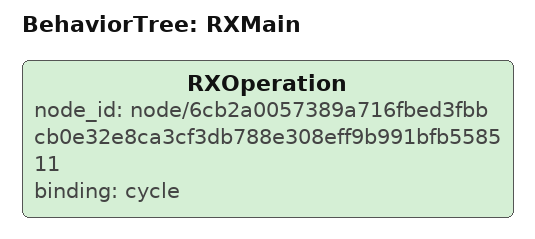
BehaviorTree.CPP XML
<root BTCPP_format="4" main_tree_to_execute="RXMain">
  <!-- RX resolved process: 4d8ad88944dcae0286f379d657db697927c2382926d0338f89d13e49ae94384d -->
  <BehaviorTree ID="RXMain">
    <RXOperation node_id="node/6cb2a0057389a716fbed3fbbcb0e32e8ca3cf3db788e308eff9b991bfb558511" binding="cycle"/>
  </BehaviorTree>
</root>
